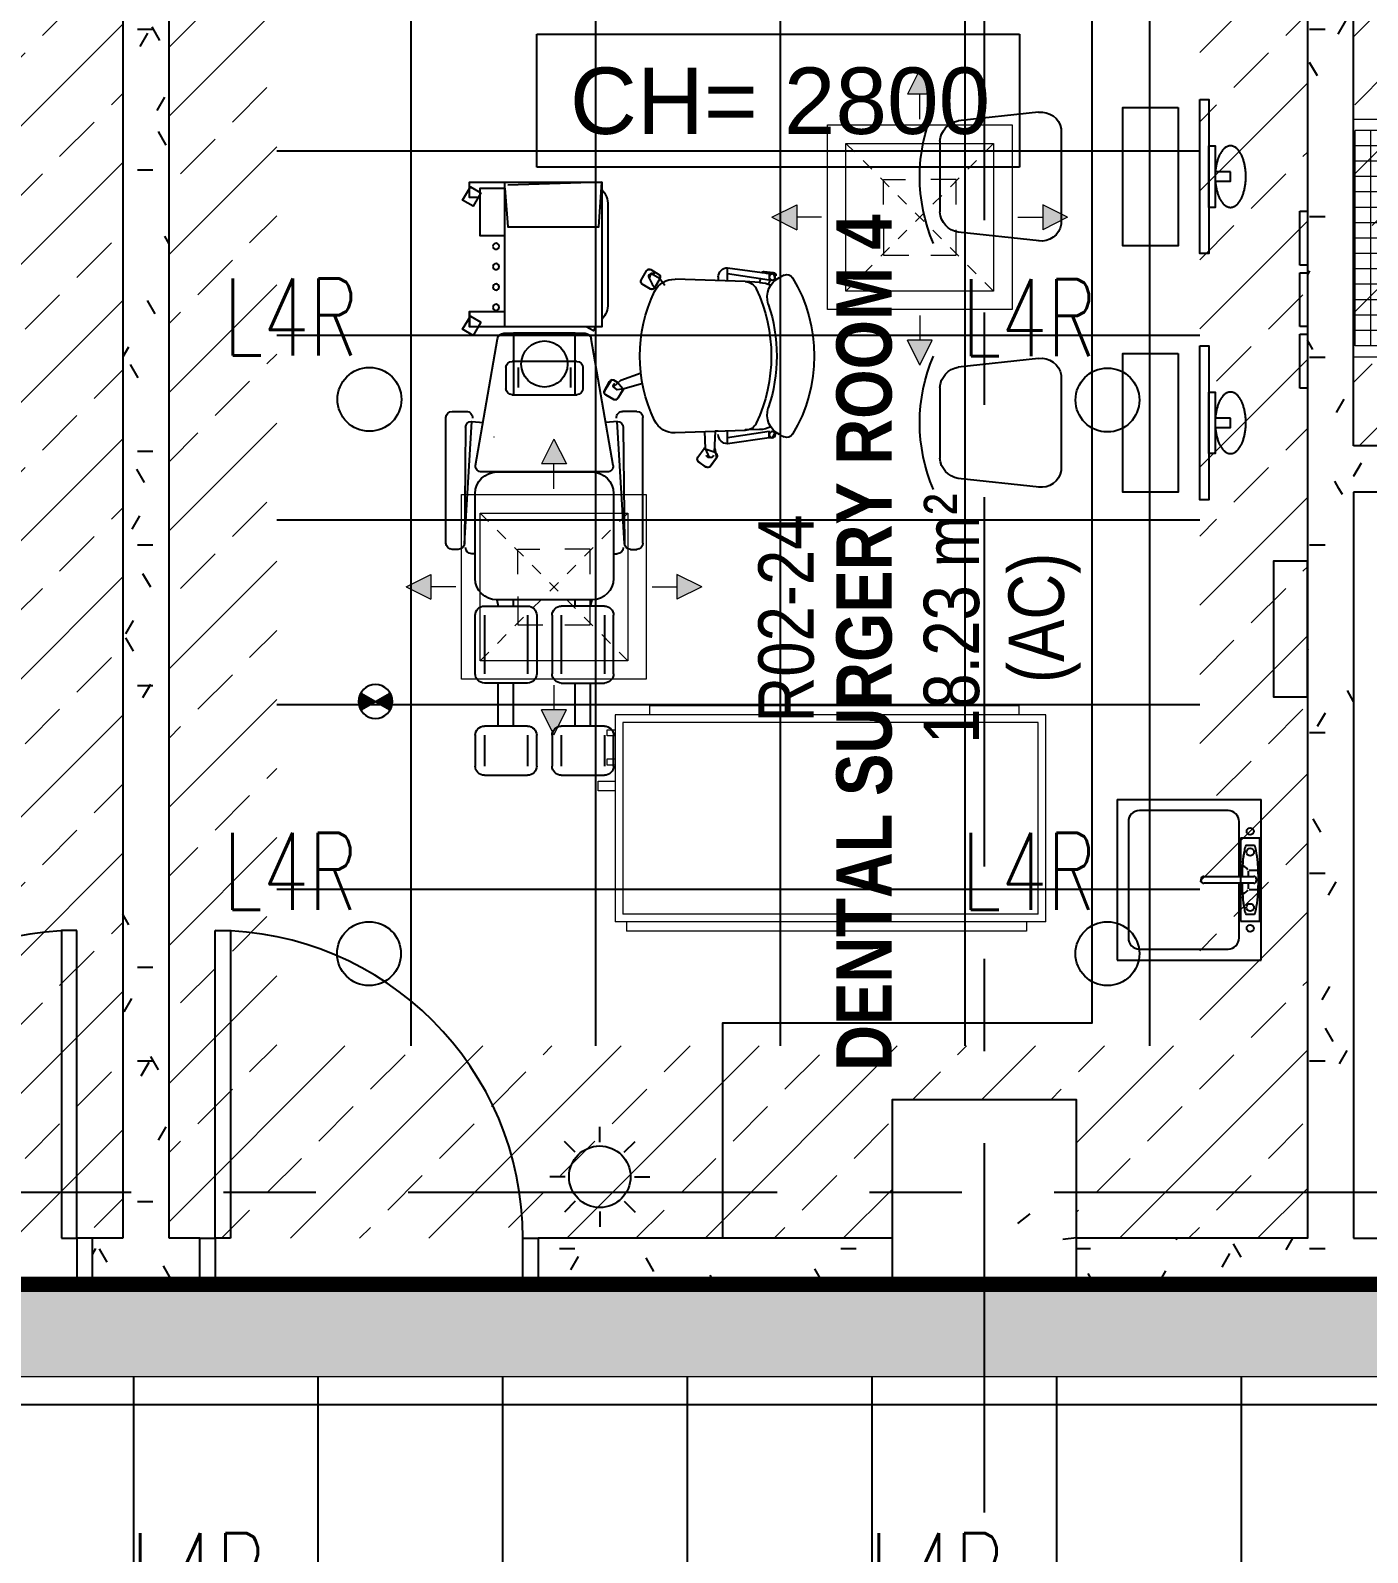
# Model space of a CAD drawing. Header units: millimetres. Extents: x -92759 to 184353, y -15225 to 86714.
# Drawn here: x 62201 to 66547, y 43770 to 48716 of the extents above; entities that cross this region are included whole.
import ezdxf

# ---------------------------------------------------------------- set-up
doc = ezdxf.new("R2010")
doc.units = ezdxf.units.MM
for name, pattern in [('Aligning Line', [3.2004, 1.6002, -1.6002]), ('HIDDEN', [0.375, 0.25, -0.125]), ('IDA - Grid Line', [2100, 1200, -300, 300, -300]), ('IMPORT-ACAD_ISO12W100', [3150, 1800, -450, 0, -450, 0, -450])]:
    doc.linetypes.add(name, pattern=pattern)
for name, color, linetype in [('0-1', 9, 'Continuous'), ('0-Motion Sensor', 1, 'Continuous'), ('A-_DOOR----_E', 8, 'Continuous'), ('A-_ROOMNAME_A', 8, 'Continuous'), ('A-_SANIFIXR_E', 8, 'Continuous'), ('A-_WALL----_E', 8, 'Continuous'), ('A-_WALL----_H-1', 9, 'Continuous'), ('A-_WALLPRTN_E', 8, 'Continuous'), ('A-PATT-CONC', 8, 'Continuous'), ('E-_LIGT----_E-', 3, 'Continuous'), ('E-legend', 1, 'Continuous'), ('HF Text', 7, 'Continuous'), ('M-_SANIFIXR_E', 9, 'Continuous'), ('M-ACMV_FCU', 5, 'Continuous'), ('M-ACMV_FCU_CEILING DUCTED', 6, 'Continuous'), ('S-_COLN----_E', 8, 'Continuous')]:
    doc.layers.add(name, color=color, linetype=linetype)
for name, color, linetype, true_color in [('A-_DETA----_ED-2', 1, 'Continuous', 0xff0000), ('A-_FURN--1', 7, 'Continuous', 0xaaaaaa), ('A-_FURN--2', 7, 'IMPORT-ACAD_ISO12W100', 0xaaaaaa), ('A-_FURN--3', 7, 'Continuous', 0xaaaaaa), ('E-_FIREALAM_E-1', 1, 'Continuous', 0xff0000), ('S-_ANOTGRID_E-1', 9, 'IDA - Grid Line', 0x808080)]:
    doc.layers.add(name, color=color, linetype=linetype, true_color=true_color)
for name, color, linetype, lineweight in [('HFI 9MM FPB', 94, 'Continuous', 5), ('M-ACMV_FCU-1', 86, 'Continuous', 9), ('M-ACMV_SAD', 5, 'Continuous', 18), ('M-ACMV_SAG', 5, 'Continuous', 25)]:
    doc.layers.add(name, color=color, linetype=linetype, lineweight=lineweight)
doc.styles.add('Arial Narrow_2', font='ARIALN.TTF', dxfattribs={"height": 225})
doc.styles.add('Arial Narrow_B_1', font='ARIALNB.TTF', dxfattribs={"height": 300})
doc.styles.add('Arial_4', font='arial.ttf', dxfattribs={"height": 1.8})
doc.styles.add('Simplex', font='simplex_.ttf', dxfattribs={"width": 0.7, "height": 450})
pattern_1 = [(0, (-11670.95, 40338.29), (609.6, 152.4), [50.292, -406.908, 50.292, -406.908, -2438.4]), (0, (-11670.95, 40338.29), (609.6, 152.4), [-914.4, 50.292, -864.108, 50.292, -406.908, -1066.8]), (0, (-11670.95, 40338.29), (609.6, 152.4), [-2286, 50.292, -254.508, 50.292, -711.708]), (120, (-11442.35, 40414.49), (-436.7823, 451.7291), [50.292, -406.908, 50.292, -406.908, -2438.4]), (120, (-11442.35, 40414.49), (-436.7823, 451.7291), [-914.4, 50.292, -864.108, 50.292, -406.908, -1066.8]), (120, (-11442.35, 40414.49), (-436.7823, 451.7291), [-2286, 50.292, -254.508, 50.292, -711.708]), (240, (-11366.15, 40719.29), (-172.8177, -604.1291), [50.292, -406.908, 50.292, -406.908, -2438.4]), (240, (-11366.15, 40719.29), (-172.8177, -604.1291), [-914.4, 50.292, -864.108, 50.292, -406.908, -1066.8]), (240, (-11366.15, 40719.29), (-172.8177, -604.1291), [-2286, 50.292, -254.508, 50.292, -711.708])]
pattern_2 = [(45, (-581589.02, -147239), (-224.5064, 224.5064), []), (45, (-581364.5, -147239), (-224.5064, 224.5064), [158.75, -79.375])]

# ---------------------------------------------------------------- blocks, each defined once
blk = doc.blocks.new('IDA - F - Single - Swing1 - 1100L X 2200H -TD-03-10510367-BLK8_RHH_2ND STOREY PLAN')
at = {"layer": 'A-_DOOR----_E'}
for p, q in [((500, 1075), (450, 1075)), ((450, 1075), (450, 75)), ((500, 75), (500, 1075)), ((-500, 75), (-550, 75)), ((-500, -75), (-500, 75)), ((450, 75), (500, 75)), ((550, 75), (500, 75)), ((500, 75), (500, -75)), ((-550, -75), (-500, -75)), ((500, -75), (550, -75))]:
    blk.add_line(p, q, dxfattribs=at)
blk.add_arc((500, 75), 1000, 90, 180, dxfattribs=at)
blk = doc.blocks.new('IDA - Rectangle Column - 600W X 600D-V6-BLK8_RHH_2ND STOREY PLAN')
at = {"layer": 'S-_COLN----_E'}
h = blk.add_hatch(dxfattribs=at)
h.set_pattern_fill('FP_13', color=256, style=0, pattern_type=2)
h.set_pattern_definition([(50, (5729.05, 28138.3), (1093.104, -95.634), [114.3, -1257.3]), (355, (5729, 28138.3), (-211.457, 1146.34), [91.44, -1005.84]), (100.451, (5820.1, 28130.3), (881.656, 1050.7), [97.14, -1068.54]), (46.184, (5729, 28443.1), (1626.475, -252.257), [171.45, -1885.95]), (96.636, (5864.6, 28422), (1424.42, 1484.565), [145.71, -1602.81]), (351.184, (5729, 28443.1), (1424.43, 1484.55), [137.16, -1508.76]), (21, (5881.45, 28366.9), (909.686, -613.59), [114.3, -1257.3]), (326, (5881.4, 28366.9), (370.812, 1105.13), [91.44, -1005.84]), (71.451, (5957.3, 28315.8), (1280.503, 491.528), [97.14, -1068.54]), (37.5, (5729.05, 28138.3), (18.5313, 507.3303), [50.292, -943.356, 50.292, -970.788, -1009.65]), (37.5, (5729.05, 28138.3), (18.5313, 507.3303), [-2014.728, 50.292, -959.358]), (7.5, (5729.05, 28138.3), (400.918, 601.084), [50.292, -531.876, 50.292, -920.496, -384.81]), (7.5, (5729.05, 28138.3), (400.918, 601.084), [-1552.956, 50.292, -334.518]), (327.5, (5389.2, 28138.3), (813.545, -34.3737), [50.292, -330.708, 50.292, -2715.768]), (327.5, (5389.2, 28138.3), (813.545, -34.3737), [-431.292, -1138.428, 50.292, -1527.048]), (317.5, (5236.8, 28138.3), (888.775, 152.56), [50.292, -445.008, 50.292, -739.14, -1120.14]), (317.5, (5236.8, 28138.3), (888.775, 152.56), [-1284.732, 50.292, -1069.848])])
h.paths.add_polyline_path([(300, -300), (300, 300), (-300, 300), (-300, -300)])
for p, q in [((300, 300), (-300, 300)), ((-300, 300), (-300, -300)), ((300, -300), (300, 300)), ((-300, -300), (300, -300))]:
    blk.add_line(p, q, dxfattribs=at)
blk = doc.blocks.new('IDA - F - Single - Swing1 - 1100L X 2200H -TD-03-10510365-BLK8_RHH_2ND STOREY PLAN')
at = {"layer": 'A-_DOOR----_E'}
for p, q in [((-550, 75), (-500, 75)), ((-500, 75), (-500, -75)), ((500, 75), (550, 75)), ((500, -75), (500, 75)), ((-500, -75), (-550, -75)), ((450, -75), (500, -75)), ((450, -1075), (450, -75)), ((500, -75), (500, -1075)), ((550, -75), (500, -75)), ((500, -1075), (450, -1075))]:
    blk.add_line(p, q, dxfattribs=at)
blk.add_arc((500, -75), 1000, 180, 270, dxfattribs=at)
blk = doc.blocks.new('IDA - Strobe Light - IDA - Strobe Light-8826107-BLK8_RHH_2ND STOREY PLAN')
at = {"layer": 'A-_DETA----_ED-2'}
for p, q in [((0, 312.5), (0, 362.5)), ((-79.5, 279.5), (-114.9, 314.9)), ((79.5, 279.5), (114.9, 314.9)), ((-112.5, 200), (-162.5, 200)), ((112.5, 200), (162.5, 200)), ((-79.5, 120.5), (-114.9, 85.1)), ((79.5, 120.5), (114.9, 85.1)), ((0, 87.5), (0, 37.5))]:
    blk.add_line(p, q, dxfattribs=at)
blk.add_circle((0, 200), 100, dxfattribs=at)
blk = doc.blocks.new('1599_FURN_RHH_BLK8 _NEW__2ND STY_dwg_sillon planta-10345800-BLK8_RHH_2ND STOREY PLAN')
at = {"layer": 'A-_FURN--1'}
for p, q in [((-1.093, 0.7647), (-1.1, 0.7795)), ((-0.5749, 0.7795), (-0.5819, 0.7647)), ((-0.5885, 0.7346), (-0.6036, 0.727)), ((-0.5696, 0.7313), (-0.5705, 0.7325)), ((-0.5805, 0.5652), (-0.5937, 0.5652)), ((-1.1982, 0.5251), (-1.1805, 0.5009)), ((-0.5857, 0.3754), (-0.5869, 0.3748)), ((-0.5568, 0.3459), (-0.572, 0.3718)), ((-1.4658, 0.28), (-1.4658, 0.3)), ((-1.4458, 0.32), (-1.0376, 0.32)), ((-1.0176, 0.3), (-1.0176, 0.254)), ((-0.6194, 0.344), (-0.6043, 0.3181)), ((-0.5906, 0.3145), (-0.5604, 0.3322)), ((-2.17, 0.225), (-2.07, 0.225)), ((-1.87, 0.225), (-1.68, 0.225)), ((-1.2843, 0.225), (-1.56, 0.225)), ((-1.48, 0.225), (-1.48, 0.2364)), ((-1.1932, 0.2238), (-0.7813, 0.152)), ((-0.9783, 0.2257), (-0.964, 0.1993)), ((-0.9505, 0.1953), (-0.9197, 0.212)), ((-0.9157, 0.2255), (-0.9219, 0.237)), ((-0.3474, 0.2066), (-0.6674, 0.2066)), ((-2.2, 0.055), (-2.2, 0.195)), ((-2.07, 0.195), (-2.17, 0.195)), ((-2.04, 0.195), (-2.04, 0.055)), ((-2.04, 0.15), (-1.9, 0.15)), ((-1.9, 0.055), (-1.9, 0.195)), ((-1.68, 0.195), (-1.87, 0.195)), ((-1.65, 0.195), (-1.65, 0.055)), ((-1.2143, -0.155), (-1.2143, 0.155)), ((-2.04, 0.1), (-1.9, 0.1)), ((-1.65, 0.1), (-1.63, 0.1)), ((-0.8748, 0.125), (-0.9432, 0.125)), ((-2.07, 0.055), (-2.17, 0.055)), ((-1.68, 0.055), (-1.87, 0.055)), ((-0.8748, 0.085), (-0.9392, 0.085)), ((-2.07, 0.025), (-2.17, 0.025)), ((-1.68, 0.025), (-1.87, 0.025)), ((-2.17, -0.025), (-2.07, -0.025)), ((-1.68, -0.025), (-1.87, -0.025)), ((-2.2, -0.195), (-2.2, -0.055)), ((-2.07, -0.055), (-2.17, -0.055)), ((-2.04, -0.055), (-2.04, -0.195)), ((-1.9, -0.055), (-1.9, -0.195)), ((-1.68, -0.055), (-1.87, -0.055)), ((-1.65, -0.195), (-1.65, -0.055)), ((-0.8748, -0.085), (-0.9392, -0.085)), ((-2.04, -0.1), (-1.9, -0.1)), ((-1.65, -0.1), (-1.63, -0.1)), ((-0.8748, -0.125), (-0.9432, -0.125)), ((-2.07, -0.195), (-2.17, -0.195)), ((-2.04, -0.15), (-1.9, -0.15)), ((-1.68, -0.195), (-1.87, -0.195)), ((-1.1932, -0.2238), (-0.7813, -0.152)), ((-1.1, -0.1644), (-1.1006, -0.1645)), ((-2.07, -0.225), (-2.17, -0.225)), ((-1.87, -0.225), (-1.68, -0.225)), ((-1.56, -0.225), (-1.2843, -0.225)), ((-1.48, -0.225), (-1.48, -0.2364)), ((-0.6924, -0.2434), (-0.7424, -0.2434)), ((-0.3224, -0.2434), (-0.2724, -0.2434)), ((-1.4658, -0.28), (-1.4658, -0.3)), ((-1.0176, -0.3), (-1.0176, -0.254)), ((-1.4458, -0.32), (-1.0376, -0.32))]:
    blk.add_line(p, q, dxfattribs=at)
at = {"layer": 'A-_FURN--1', "flags": 128}
for points in [[(-1.0828, 0.7506), (-1.1028, 0.7406), (-1.1028, 0.7306), (-1.0828, 0.7306), (-1.1028, 0.5953)], [(-0.5627, 0.7142), (-0.5662, 0.744), (-0.5917, 0.751), (-0.5905, 0.7505)], [(-1.1028, 0.7306), (-1.1228, 0.5953), (-1.0802, 0.5953)], [(-1.0767, 0.6996), (-1.0773, 0.6526), (-1.0793, 0.6527), (-1.087, 0.4245)], [(-0.5861, 0.7013), (-0.586, 0.7027), (-0.5983, 0.6996), (-0.5957, 0.6527), (-0.5879, 0.4245)], [(-0.5947, 0.5952), (-0.5505, 0.5952), (-0.5705, 0.7405), (-0.5705, 0.7305), (-0.5905, 0.7305), (-0.5705, 0.5952)], [(-1.1665, 0.4987), (-1.1383, 0.5194), (-1.149, 0.5515), (-1.1534, 0.5575), (-1.1605, 0.562), (-1.1689, 0.5598), (-1.1972, 0.5385), (-1.2002, 0.5325), (-1.198, 0.5244), (-1.1808, 0.5008), (-1.1734, 0.4965), (-1.1664, 0.499), (-1.1379, 0.5198), (-1.1351, 0.5239), (-1.1348, 0.5241)], [(-1.1375, 0.5535), (-1.1678, 0.5597), (-1.1961, 0.539)], [(-1.0812, 0.5653), (-1.0816, 0.5553), (-1.1494, 0.5516), (-1.1539, 0.5576)], [(-1.1675, 0.5401), (-1.1675, 0.537), (-1.1375, 0.5235), (-1.0827, 0.5218)], [(-0.6081, 0.3912), (-0.586, 0.3743), (-0.5696, 0.3458), (-0.584, 0.3403), (-0.6036, 0.3501), (-0.6153, 0.358), (-0.6159, 0.3577), (-0.6198, 0.3534), (-0.6208, 0.3491), (-0.6201, 0.3452), (-0.6043, 0.3181), (-0.5969, 0.3132), (-0.5906, 0.3145), (-0.5604, 0.3322), (-0.5558, 0.3383), (-0.5568, 0.3459), (-0.572, 0.3718), (-0.5781, 0.3764), (-0.5857, 0.3754), (-0.5869, 0.3748), (-0.6159, 0.3576), (-0.6163, 0.3574)], [(-0.9443, 0.2547), (-0.9219, 0.237), (-0.9157, 0.2255), (-0.9149, 0.2179), (-0.9505, 0.1953), (-0.9581, 0.1945), (-0.964, 0.1993), (-0.9783, 0.2257), (-0.9798, 0.2334), (-0.9735, 0.2394), (-0.9444, 0.2579), (-0.9477, 0.2362), (-0.938, 0.2242), (-0.9159, 0.2486), (-0.8922, 0.3144)], [(-0.9265, 0.3196), (-0.9448, 0.2552), (-0.9743, 0.2392)], [(-1.07, 0.2564), (-1.4471, 0.2601), (-1.05, 0.2364), (-1.054, 0.1995)], [(-1.2143, 0.2039), (-1.2143, 0), (-1.2143, -0.2039)], [(-1.65, 0.15), (-1.63, 0.155), (-1.63, -0.155), (-1.65, -0.15)], [(-0.7424, 0.1671), (-0.756, 0.1593), (-0.7424, 0.1356), (-0.7424, -0.2434), (-0.6924, -0.2434), (-0.6924, -0.1284)], [(-0.4474, -0.1284), (-0.4474, -0.2084), (-0.2924, -0.2084), (-0.2924, -0.1284), (-0.4174, -0.1184), (-0.4174, 0.1766), (-0.2724, 0.1866), (-0.7424, 0.1866), (-0.7424, -0.1284), (-0.2724, -0.1284), (-0.2724, 0.1866), (-0.2824, -0.1184)], [(-0.9632, -0.105), (-0.9632, 0), (-0.9632, 0.105)], [(-0.8548, 0.105), (-0.8548, 0), (-0.8548, -0.105)], [(-0.7635, -0.1321), (-0.7635, 0), (-0.7635, 0.1321)], [(-0.3224, -0.2084), (-0.3224, -0.2434), (-0.2724, -0.2434), (-0.2724, 0.1316)], [(-1.07, -0.2564), (-1.4471, -0.2601), (-1.05, -0.2364), (-1.054, -0.1995)]]:
    blk.add_lwpolyline(points, dxfattribs=at)
for points in [[(-0.7274, -0.2061), (-0.7707, -0.2311), (-0.7507, -0.2657), (-0.7074, -0.2407)], [(-0.3074, -0.2061), (-0.3507, -0.2311), (-0.3307, -0.2657), (-0.2874, -0.2407)]]:
    blk.add_lwpolyline(points, close=True, dxfattribs=at)
at = {"layer": 'A-_FURN--1'}
for centre in [(-1.0928, 0.7406), (-0.5805, 0.7405), (-0.6793, -0.1572), (-0.613, -0.1572), (-0.5468, -0.1572), (-0.4805, -0.1572)]:
    blk.add_circle(centre, 0.01, dxfattribs=at)
for centre, radius, start, end in [((-0.8375, 0.3855), 0.4918, 58.8503, 121.1497), ((-1.081, 0.7884), 0.021, 121.1513, 205.2973), ((-0.5939, 0.7884), 0.021, 334.7033, 58.8493), ((-1.0288, 0.795), 0.071, 205.2956, 288.5958), ((-0.8375, 0.2263), 0.529, 71.404, 108.596), ((-0.6461, 0.795), 0.071, 251.4042, 334.7044), ((-0.5762, 0.7428), 0.01, 6.878, 96.8781), ((-0.9867, 0.6966), 0.09, 153.6163, 178.0581), ((-0.8375, 0.2263), 0.511, 64.7042, 115.2958), ((-0.6882, 0.6966), 0.09, 1.9419, 26.3837), ((-0.5777, 0.7254), 0.01, 330.5766, 36.0007), ((-0.5726, 0.7131), 0.01, 306.1144, 6.874), ((-1.0383, 0.6513), 0.041, 115.2959, 178.0586), ((-0.6366, 0.6513), 0.041, 1.9414, 64.7041), ((-1.0928, 0.5953), 0.03, 180, 270), ((-0.5805, 0.5952), 0.03, 270, 0), ((-1.1619, 0.5517), 0.01, 36.2717, 126.2717), ((-1.1575, 0.5401), 0.01, 99.4626, 180.0002), ((-1.1901, 0.531), 0.01, 126.2677, 216.2677), ((-1.1724, 0.5068), 0.01, 216.2723, 306.2724), ((-1.1575, 0.537), 0.01, 179.9998, 260.5374), ((-1.1442, 0.5275), 0.01, 306.2703, 336.2753), ((-1.016, 0.4221), 0.071, 178.0583, 244.2754), ((-0.6589, 0.4221), 0.071, 295.7246, 1.9417), ((-0.8375, 0.7928), 0.4824, 244.2756, 295.7244), ((-0.6108, 0.349), 0.01, 120.3692, 210.3693), ((-0.5806, 0.3667), 0.01, 30.3692, 120.3693), ((-0.5777, 0.3517), 0.01, 323.999, 44.5366), ((-1.4458, 0.3), 0.02, 90, 180), ((-1.0376, 0.3), 0.02, 0, 90), ((-0.5956, 0.3232), 0.01, 210.3741, 300.3742), ((-0.5795, 0.3492), 0.01, 243.46, 323.9976), ((-0.5654, 0.3409), 0.01, 300.3702, 30.3703), ((-1.46, 0.2364), 0.02, 90, 180), ((-1.4458, 0.28), 0.02, 180, 266.1337), ((-1.07, 0.2364), 0.02, 0, 90), ((-1.0376, 0.254), 0.02, 266.1337, 360), ((-2.17, 0.195), 0.03, 90, 180), ((-2.07, 0.195), 0.03, 0, 90), ((-1.87, 0.195), 0.03, 90, 180), ((-1.68, 0.195), 0.03, 0, 90), ((-1.56, 0.155), 0.07, 90, 180), ((-1.2843, 0.155), 0.07, 0, 90), ((-1.1943, 0.2039), 0.02, 86.8202, 180), ((-0.9695, 0.2304), 0.01, 118.4897, 208.4898), ((-0.9552, 0.2041), 0.01, 208.4897, 298.4898), ((-0.9349, 0.2337), 0.01, 251.9992, 332.5368), ((-0.9245, 0.2208), 0.01, 298.4858, 28.4859), ((-0.6674, 0.1316), 0.075, 90, 132.8334), ((-0.3474, 0.1316), 0.075, 47.1666, 90), ((-0.7835, 0.1321), 0.02, 0, 83.6598), ((-0.9432, 0.105), 0.02, 90, 180), ((-0.8748, 0.105), 0.02, 0, 90), ((-2.17, 0.055), 0.03, 180, 270), ((-2.07, 0.055), 0.03, 270, 0), ((-1.87, 0.055), 0.03, 180, 270), ((-1.68, 0.055), 0.03, 270, 0), ((-2.17, -0.055), 0.03, 90, 180), ((-2.07, -0.055), 0.03, 0, 90), ((-1.87, -0.055), 0.03, 90, 180), ((-1.68, -0.055), 0.03, 0, 90), ((-0.9432, -0.105), 0.02, 180, 270), ((-0.8748, -0.105), 0.02, 270, 360), ((-0.7835, -0.1321), 0.02, 276.3402, 0), ((-2.17, -0.195), 0.03, 180, 270), ((-2.07, -0.195), 0.03, 270, 0), ((-1.87, -0.195), 0.03, 180, 270), ((-1.68, -0.195), 0.03, 270, 0), ((-1.56, -0.155), 0.07, 180, 270), ((-1.2843, -0.155), 0.07, 270, 0), ((-1.46, -0.2364), 0.02, 180, 270), ((-1.1943, -0.2039), 0.02, 180, 273.1798), ((-1.07, -0.2364), 0.02, 270, 0), ((-1.0376, -0.254), 0.02, 0, 93.8663), ((-1.4458, -0.28), 0.02, 93.8663, 180), ((-1.4458, -0.3), 0.02, 180, 270), ((-1.0376, -0.3), 0.02, 270, 360)]:
    blk.add_arc(centre, radius, start, end, dxfattribs=at)
blk = doc.blocks.new('1599_FURN_RHH_BLK8 _NEW__2ND STY_dwg_CHAIR-10345801-BLK8_RHH_2ND STOREY PLAN')
at = {"layer": 'A-_FURN--1'}
for p, q in [((362639.3, -313382.2), (362869.3, -313382.2)), ((362545.4, -313702.3), (362573.4, -313441.1)), ((362963.4, -313704.2), (362935.2, -313441.1)), ((362599.6, -313776.6), (362909, -313776.6))]:
    blk.add_line(p, q, dxfattribs=at)
for centre, radius, start, end in [((362754.4, -313864.3), 547.7, 66.6649, 113.3351), ((362643.9, -313453.7), 71.6, 93.695, 169.8843), ((362864.7, -313453.7), 71.6, 10.1157, 86.305), ((362610.5, -313711.7), 65.8, 171.7351, 260.4846), ((362898.2, -313711.7), 65.8, 279.5154, 8.2649)]:
    blk.add_arc(centre, radius, start, end, dxfattribs=at)
blk = doc.blocks.new('1599_FURN_RHH_BLK8 _NEW__2ND STY_dwg_MONITOR-10345802-BLK8_RHH_2ND STOREY PLAN')
at = {"layer": 'A-_FURN--1', "flags": 128}
for points in [[(-100, 250), (-70, 250), (-70, -250), (-100, -250)], [(-70, 100), (-50, 100), (-50, -100), (-70, -100)], [(0, 15), (-50, 15), (-50, -15), (0, -15)]]:
    blk.add_lwpolyline(points, close=True, dxfattribs=at)
at = {"layer": 'A-_FURN--1'}
for points in [[(0, 100), (-50, 100), (-50, 0)], [(50, 0), (50, 100), (0, 100)], [(-50, 0), (-50, -100), (0, -100)], [(0, -100), (50, -100), (50, 0)]]:
    blk.add_rational_spline(points, [1, 0.707106781187, 1], degree=2, dxfattribs=at)
blk = doc.blocks.new('1599_FURN_RHH_BLK8 _NEW__2ND STY_dwg-10261561-BLK8_RHH_2ND STOREY PLAN')
at = {"layer": 'A-_FURN--1', "flags": 128}
for points in [[(-25849.8, -29550.1), (-23949.8, -29550.1), (-23949.8, -34550.1), (-24699.8, -34550.1), (-24699.8, -34100.1), (-25299.8, -34100.1), (-25299.8, -34550.1), (-25849.8, -34550.1), (-25849.8, -33850.1), (-24649.8, -33850.1), (-24649.8, -30250.1), (-25849.8, -30250.1)], [(-26529.8, -31809.2), (-26329.8, -31809.2), (-26329.8, -31609.2), (-26529.8, -31609.2)]]:
    blk.add_lwpolyline(points, close=True, dxfattribs=at)
at = {"layer": 'A-_FURN--1'}
blk.add_circle((-26429.8, -31709.2), 75, dxfattribs=at)
at = {"layer": 'A-_FURN--2', "flags": 128}
for points in [[(-23949.8, -31212.6), (-23949.8, -31387.6), (-23974.8, -31387.6), (-23974.8, -31212.6)], [(-23949.8, -31412.6), (-23949.8, -31587.6), (-23974.8, -31587.6), (-23974.8, -31412.6)], [(-23949.8, -31612.6), (-23949.8, -31787.6), (-23974.8, -31787.6), (-23974.8, -31612.6)]]:
    blk.add_lwpolyline(points, close=True, dxfattribs=at)
at = {"layer": 'A-_FURN--3', "flags": 128}
for points in [[(-24369.8, -30875.1), (-24369.8, -31325.1), (-24549.8, -31325.1), (-24549.8, -30875.1)], [(-24369.8, -31675.1), (-24369.8, -32125.1), (-24549.8, -32125.1), (-24549.8, -31675.1)], [(-23949.8, -32790.1), (-23949.8, -32350.1), (-24059.8, -32350.1), (-24059.8, -32790.1)]]:
    blk.add_lwpolyline(points, close=True, dxfattribs=at)
at = {"layer": 'A-_SANIFIXR_E'}
for p, q in [((-24567.8, -33124.1), (-24567.8, -33646.1)), ((-24567.8, -33124.1), (-24099.8, -33124.1)), ((-24099.8, -33646.1), (-24099.8, -33124.1)), ((-24207.8, -33160.1), (-24495.8, -33160.1)), ((-24531.8, -33196.1), (-24531.8, -33574.1)), ((-24171.8, -33374.1), (-24171.8, -33196.1)), ((-24104.3, -33250.1), (-24167.3, -33250.1)), ((-24167.3, -33250.1), (-24167.3, -33520.1)), ((-24150.2, -33272.6), (-24121.3, -33272.6)), ((-24104.3, -33520.1), (-24104.3, -33250.1)), ((-24295.4, -33387.6), (-24295.4, -33383.1)), ((-24286.4, -33374.1), (-24124.4, -33374.1)), ((-24141.9, -33355.8), (-24141.9, -33374.1)), ((-24139.5, -33353.9), (-24113.6, -33353.9)), ((-24115.4, -33383.1), (-24115.4, -33387.6)), ((-24124.4, -33396.6), (-24286.4, -33396.6)), ((-24171.8, -33574.1), (-24171.8, -33396.6)), ((-24141.9, -33396.9), (-24141.9, -33414.3)), ((-24139.5, -33416.3), (-24113.6, -33416.3)), ((-24167.3, -33520.1), (-24104.3, -33520.1)), ((-24121.3, -33497.6), (-24150.2, -33497.6)), ((-24495.8, -33610.1), (-24207.8, -33610.1)), ((-24567.8, -33646.1), (-24099.8, -33646.1))]:
    blk.add_line(p, q, dxfattribs=at)
for centre, radius in [((-24135.8, -33227.6), 11.4), ((-24135.8, -33295.1), 12.3), ((-24135.8, -33475.1), 12.3), ((-24135.8, -33542.6), 11.4)]:
    blk.add_circle(centre, radius, dxfattribs=at)
for centre, radius, start, end in [((-24495.8, -33196.1), 36, 90, 180), ((-24207.8, -33196.1), 36, 0, 90), ((-24010.1, -33318.3), 147.4, 161.9543, 168.8025), ((-24261.5, -33318.3), 147.4, 11.1975, 18.0457), ((-23481, -33385.1), 681.5, 175.3124, 179.0787), ((-23807.8, -33358.3), 353.6, 168.8025, 175.3124), ((-24463.7, -33358.3), 353.6, 4.6876, 11.1975), ((-24790.6, -33385.1), 681.5, 0, 4.6876), ((-24286.4, -33383.1), 9, 90, 180), ((-24166, -33365.1), 25.7, 28.4413, 71.9853), ((-24124.4, -33383.1), 9, 0, 90), ((-24790.6, -33385.1), 681.5, 355.3124, 0), ((-24286.4, -33387.6), 9, 180, 270), ((-23481, -33385.1), 681.5, 180.9704, 184.6876), ((-24166, -33405.1), 25.7, 288.0147, 331.5587), ((-24124.4, -33387.6), 9, 270, 0), ((-23807.8, -33411.9), 353.6, 184.6876, 191.1975), ((-24010.1, -33451.9), 147.4, 191.1975, 198.0457), ((-24261.5, -33451.9), 147.4, 341.9543, 348.8025), ((-24463.7, -33411.9), 353.6, 348.8025, 355.3124), ((-24495.8, -33574.1), 36, 180, 270), ((-24207.8, -33574.1), 36, 270, 0)]:
    blk.add_arc(centre, radius, start, end, dxfattribs=at)
for p in [(-24199.8, -31100.1), (-24199.8, -31900.1)]:
    blk.add_blockref('1599_FURN_RHH_BLK8 _NEW__2ND STY_dwg_MONITOR-10345802-BLK8_RHH_2ND STOREY PLAN', p)
at = {"extrusion": (0, 0, -1), "zscale": -1.000000000000005, "rotation": 270}
for p in [(338526.4, 331654.2), (338526.4, 330854.2)]:
    blk.add_blockref('1599_FURN_RHH_BLK8 _NEW__2ND STY_dwg_CHAIR-10345801-BLK8_RHH_2ND STOREY PLAN', p, dxfattribs=at)
at = {"extrusion": (0, 0, -1), "xscale": 1000.000000000002, "yscale": 1000.000000000002, "zscale": -1000, "rotation": 90}
blk.add_blockref('1599_FURN_RHH_BLK8 _NEW__2ND STY_dwg_sillon planta-10345800-BLK8_RHH_2ND STOREY PLAN', (26429.8, -30845.7), dxfattribs=at)
blk = doc.blocks.new('A$C3019c3af')
at = {"layer": 'A-_WALL----_H-1'}
h = blk.add_hatch(dxfattribs=at)
h.set_pattern_fill('FP_8', color=256, style=0, pattern_type=2)
h.set_pattern_definition(pattern_1)
h.paths.add_polyline_path([(-20200, 12050), (-20050, 12050), (-20050, 17050), (-20200, 17050), (-20200, 13404.3)])
h = blk.add_hatch(dxfattribs=at)
h.set_pattern_fill('FP_8', color=256, style=0, pattern_type=2)
h.set_pattern_definition(pattern_1)
h.paths.add_polyline_path([(-16200, 14486.5), (-16200, 17050), (-16350, 17050), (-16350, 14486.5)])
h = blk.add_hatch(dxfattribs=at)
h.set_pattern_fill('FP_8', color=256, style=0, pattern_type=2)
h.set_pattern_definition(pattern_1)
h.paths.add_polyline_path([(-13598, 14475), (-13598, 14625), (-14202, 14625), (-14202, 14475), (-13677.9, 14475)])
h.paths.add_polyline_path([(-16073, 14475), (-15302, 14475), (-15302, 14625), (-16200, 14625), (-16200, 14475)])
h.paths.add_polyline_path([(-12498, 14475), (-11600, 14475), (-11600, 14625), (-12498, 14625), (-12498, 14486.5)])
h = blk.add_hatch(dxfattribs=at)
h.set_pattern_fill('FP_8', color=256, style=0, pattern_type=2)
h.set_pattern_definition(pattern_1)
h.paths.add_polyline_path([(-16200, 12050), (-16200, 14486.5), (-16350, 14486.5), (-16350, 12050), (-16211.5, 12050)])
h = blk.add_hatch(dxfattribs=at)
h.set_pattern_fill('FP_8', color=256, style=0, pattern_type=2)
h.set_pattern_definition(pattern_1)
h.paths.add_polyline_path([(-18850, 11900), (-17700, 11900), (-17700, 12050), (-18850, 12050), (-18850, 11975)])
h.paths.add_polyline_path([(-19950, 11900), (-19950, 12050), (-20300, 12050), (-20300, 11900)])
h.paths.add_polyline_path([(-16211.5, 11900), (-16211.5, 12050), (-17100, 12050), (-17100, 11900), (-16848.1, 11900)])
h.paths.add_polyline_path([(-23188.5, 11900), (-21400, 11900), (-21400, 12050), (-24150, 12050), (-24150, 11900)])
h.paths.add_polyline_path([(-30000, 11900), (-30000, 12050), (-30200, 12050), (-30200, 11900)])
h.paths.add_polyline_path([(-27300, 11900), (-25250, 11900), (-25250, 12050), (-27300, 12050), (-27300, 11975)])
h.paths.add_polyline_path([(-28000, 11900), (-27900, 11900), (-27900, 12050), (-28000, 12050), (-28000, 11975)])
h = blk.add_hatch(dxfattribs=at)
h.set_pattern_fill('FP_8', color=256, style=0, pattern_type=2)
h.set_pattern_definition(pattern_1)
h.paths.add_polyline_path([(-16211.5, 11900), (-12927, 11900), (-12927, 12050), (-16211.5, 12050), (-16211.5, 12038.5)])
h.paths.add_polyline_path([(-11600, 11900), (-11600, 12050), (-11827, 12050), (-11827, 11900), (-11727, 11900)])
at = {"layer": 'A-_WALL----_E'}
for p, q in [((-16200, 14475), (-16200, 12050)), ((-15302, 14475), (-16200, 14475)), ((-16200, 12050), (-12927, 12050))]:
    blk.add_line(p, q, dxfattribs=at)
at = {"layer": 'A-_WALLPRTN_E'}
for p, q in [((-20200, 17050), (-20200, 12050)), ((-20050, 12050), (-20050, 17050)), ((-16350, 17050), (-16350, 12050)), ((-16200, 14625), (-16200, 17050)), ((-15302, 14625), (-16200, 14625)), ((-20200, 12050), (-20300, 12050)), ((-20300, 12050), (-20300, 11900)), ((-19950, 12050), (-20050, 12050)), ((-19950, 11900), (-19950, 12050)), ((-17700, 12050), (-18850, 12050)), ((-18850, 12050), (-18850, 11900)), ((-16350, 12050), (-17100, 12050)), ((-20300, 11900), (-19950, 11900)), ((-18850, 11900), (-17700, 11900)), ((-17100, 11900), (-12927, 11900))]:
    blk.add_line(p, q, dxfattribs=at)
at = {"layer": 'M-_SANIFIXR_E'}
for p, q in [((-16968, 13476), (-16968, 12954)), ((-16968, 13476), (-16500, 13476)), ((-16500, 12954), (-16500, 13476)), ((-16608, 13440), (-16896, 13440)), ((-16932, 13404), (-16932, 13026)), ((-16572, 13226), (-16572, 13404)), ((-16504.5, 13350), (-16567.5, 13350)), ((-16567.5, 13350), (-16567.5, 13080)), ((-16550.5, 13327.5), (-16521.5, 13327.5)), ((-16504.5, 13080), (-16504.5, 13350)), ((-16695.6, 13212.5), (-16695.6, 13217)), ((-16686.6, 13226), (-16524.6, 13226)), ((-16542.1, 13244.2), (-16542.1, 13226)), ((-16539.7, 13246.2), (-16513.8, 13246.2)), ((-16515.6, 13217), (-16515.6, 13212.5)), ((-16524.6, 13203.5), (-16686.6, 13203.5)), ((-16572, 13026), (-16572, 13203.5)), ((-16542.1, 13203.2), (-16542.1, 13185.7)), ((-16539.7, 13183.8), (-16513.8, 13183.8)), ((-16567.5, 13080), (-16504.5, 13080)), ((-16521.5, 13102.5), (-16550.5, 13102.5)), ((-16896, 12990), (-16608, 12990)), ((-16968, 12954), (-16500, 12954))]:
    blk.add_line(p, q, dxfattribs=at)
for centre, radius in [((-16536, 13372.5), 11.4), ((-16536, 13305), 12.3), ((-16536, 13125), 12.3), ((-16536, 13057.5), 11.4)]:
    blk.add_circle(centre, radius, dxfattribs=at)
for centre, radius, start, end in [((-16896, 13404), 36, 90, 180), ((-16608, 13404), 36, 0, 90), ((-16208.1, 13241.8), 353.6, 168.8025, 175.3124), ((-16410.3, 13281.8), 147.4, 161.9543, 168.8025), ((-16661.7, 13281.8), 147.4, 11.1975, 18.0457), ((-16863.9, 13241.8), 353.6, 4.6876, 11.1975), ((-15881.2, 13215), 681.5, 175.3124, 179.0787), ((-16566.2, 13235), 25.7, 28.4413, 71.9853), ((-17190.8, 13215), 681.5, 0, 4.6876), ((-16686.6, 13217), 9, 90, 180), ((-16686.6, 13212.5), 9, 180, 270), ((-16524.6, 13217), 9, 0, 90), ((-16524.6, 13212.5), 9, 270, 0), ((-17190.8, 13215), 681.5, 355.3124, 0), ((-15881.2, 13215), 681.5, 180.9704, 184.6876), ((-16208.1, 13188.2), 353.6, 184.6876, 191.1975), ((-16566.2, 13195), 25.7, 288.0147, 331.5587), ((-16863.9, 13188.2), 353.6, 348.8025, 355.3124), ((-16410.3, 13148.2), 147.4, 191.1975, 198.0457), ((-16661.7, 13148.2), 147.4, 341.9543, 348.8025), ((-16896, 13026), 36, 180, 270), ((-16608, 13026), 36, 270, 0)]:
    blk.add_arc(centre, radius, start, end, dxfattribs=at)
at = {"layer": 'S-_ANOTGRID_E-1'}
for p, q in [((-17400, -20341.4), (-17400, 52351.8)), ((-38173.1, 12200), (13784.7, 12200))]:
    blk.add_line(p, q, dxfattribs=at)
at = {"layer": 'A-_DOOR----_E'}
blk.add_blockref('IDA - F - Single - Swing1 - 1100L X 2200H -TD-03-10510367-BLK8_RHH_2ND STOREY PLAN', (-20850, 11975), dxfattribs=at)
at = {"layer": 'A-_DOOR----_E', "rotation": 180}
blk.add_blockref('IDA - F - Single - Swing1 - 1100L X 2200H -TD-03-10510365-BLK8_RHH_2ND STOREY PLAN', (-19400, 11975), dxfattribs=at)
at = {"layer": 'E-_FIREALAM_E-1'}
blk.add_blockref('IDA - Strobe Light - IDA - Strobe Light-8826107-BLK8_RHH_2ND STOREY PLAN', (-18650, 12050), dxfattribs=at)
at = {"layer": 'M-_SANIFIXR_E'}
blk.add_blockref('1599_FURN_RHH_BLK8 _NEW__2ND STY_dwg-10261561-BLK8_RHH_2ND STOREY PLAN', (7599.8, 46600.1), dxfattribs=at)
at = {"layer": 'S-_COLN----_E'}
blk.add_blockref('IDA - Rectangle Column - 600W X 600D-V6-BLK8_RHH_2ND STOREY PLAN', (-17400, 12200), dxfattribs=at)
at = {"layer": 'A-_ROOMNAME_A', "char_height": 180, "attachment_point": 1, "rotation": 90}
for s, insert, width, style in [('DENTAL SURGERY ROOM 4', (-17881.2, 12594.3), 3595.568, 'Arial Narrow_B_1'), ('18.23 m²', (-17597.1, 13656.3), 1022.152, 'Arial Narrow_2'), ('R02-24', (-18134.6, 13726), 853.797, 'Arial Narrow_2'), ('(AC)', (-17321.5, 13854.3), 541.139, 'Arial Narrow_2')]:
    blk.add_mtext(s, dxfattribs=dict(at, insert=insert, width=width, style=style))
blk = doc.blocks.new('RCP_B8L2')
at = {"layer": 'A-PATT-CONC'}
h = blk.add_hatch(dxfattribs=at)
h.set_pattern_fill('ANSI37', color=256, scale=189, angle=45)
h.set_pattern_definition([(90, (-386618.07, -170702.3), (-600.075, 0), []), (180, (-386618.07, -170702.3), (-6e-14, -600.075), [])])
h.paths.add_polyline_path([(-389618.1, -170702.3), (-386618.1, -170702.3), (-386618.1, -174902.3), (-389618.1, -174902.3)])
h = blk.add_hatch(dxfattribs=at)
h.set_pattern_fill('ANSI37', color=256, scale=189, angle=45)
h.set_pattern_definition([(90, (-367718.07, -175977.3), (-600.075, 0), []), (180, (-367718.07, -175977.3), (-6e-14, -600.075), [])])
h.paths.add_polyline_path([(-376718.1, -196977.3), (-373718.1, -196977.3), (-373718.1, -187977.3), (-373718.1, -187977.3), (-373718.1, -183777.3), (-367718.1, -183777.3), (-367718.1, -175977.3), (-399518.1, -175977.3), (-399518.1, -180177.3), (-376718.1, -180177.3)])
at = {"layer": 'HFI 9MM FPB'}
h = blk.add_hatch(dxfattribs=at)
h.set_pattern_fill('ANSI33', color=256, scale=50)
h.set_pattern_definition([(45, (-381589.02, -647239), (-224.5064, 224.5064), []), (45, (-381364.5, -647239), (-224.5064, 224.5064), [158.75, -79.375])])
h.paths.add_polyline_path([(-397818.1, -145727.3), (-400118.1, -145727.3), (-400118.1, -175677.3), (-397818.1, -175677.3), (-397818.1, -149677.3), (-369818.1, -149677.3), (-369818.1, -175677.3), (-400118.1, -175677.3), (-400118.1, -180477.3), (-377418.1, -180477.3), (-377418.1, -194177.3), (-377868.1, -194177.3), (-377868.1, -197377.3), (-373818.1, -197377.3), (-373818.1, -196977.3), (-373218.1, -196977.3), (-373218.1, -197377.3), (-372328.1, -197377.3), (-372328.1, -187777.3), (-373518.1, -187777.3), (-373518.1, -183977.3), (-369718.1, -183977.3), (-369718.1, -184377.3), (-367302.1, -184377.3), (-367302.1, -183227.3), (-367418.1, -183227.3), (-367418.1, -174577.3), (-365018.1, -174577.3), (-365018.1, -174045.3), (-364918.1, -174045.3), (-364918.1, -173009.3), (-365018.1, -173009.3), (-365018.1, -172877.3), (-367418.1, -172877.3), (-367418.1, -161227.3), (-365818.1, -161227.3), (-365818.1, -161927.3), (-362518.1, -161927.3), (-362518.1, -160193), (-362518.1, -159277.3), (-362718.1, -159277.3), (-362718.1, -157677.3), (-364168.1, -157677.3), (-364168.1, -158127.3), (-364455.6, -158127.3), (-365318.1, -158127.3), (-365318.1, -158827.3), (-366818.1, -158827.3), (-366818.1, -159277.3), (-367418.1, -159277.3), (-367418.1, -145307.3), (-369018.1, -145307.3), (-369018.1, -145557.3), (-369818.1, -145557.3), (-369818.1, -147877.3), (-377418.1, -147877.3), (-377418.1, -145557.7), (-379668.1, -145557.7), (-379668.1, -147877.3), (-394868.1, -147877.3), (-394868.1, -146527.3), (-397818.1, -146527.3)])
h.paths.add_polyline_path([(-399868.1, -146002.3), (-398068.1, -146002.3), (-398068.1, -175402.3), (-399868.1, -175402.3)], flags=16)
h.paths.add_polyline_path([(-379218.1, -147877.3), (-379218.1, -146077.3), (-378018.1, -146077.3), (-378018.1, -147877.3), (-369818.1, -147877.3), (-369818.1, -149677.3), (-397818.1, -149677.3), (-397818.1, -147877.3), (-397818.1, -146677.3), (-396618.1, -146677.3), (-395418.1, -146677.3), (-395418.1, -147877.3)], flags=16)
h.paths.add_polyline_path([(-369518.1, -175677.3), (-367718.1, -175677.3), (-367718.1, -145677.3), (-369518.1, -145677.3)], flags=16)
h.paths.add_polyline_path([(-366468.1, -159177.3), (-366468.1, -160977.3), (-365268.1, -160977.3), (-365268.1, -161577.3), (-362868.1, -161577.3), (-362868.1, -159177.3)], flags=16)
h.paths.add_polyline_path([(-376718.1, -196977.3), (-373718.1, -196977.3), (-373718.1, -187977.3), (-373718.1, -187977.3), (-373718.1, -183777.3), (-367718.1, -183777.3), (-367718.1, -175977.3), (-399518.1, -175977.3), (-399518.1, -180177.3), (-376718.1, -180177.3)], flags=16)
h = blk.add_hatch(dxfattribs=at)
h.set_pattern_fill('ANSI33', color=256, scale=50)
h.set_pattern_definition(pattern_2)
h.paths.add_polyline_path([(-393468.1, -170927.3), (-390468.1, -170927.3), (-390468.1, -175127.3), (-393468.1, -175127.3)], flags=16)
h.paths.add_polyline_path([(-393818.1, -170530.4), (-390118.1, -170524.2), (-390118.1, -175524.2), (-393818.1, -175530.4)])
h = blk.add_hatch(dxfattribs=at)
h.set_pattern_fill('ANSI33', color=256, scale=50)
h.set_pattern_definition(pattern_2)
h.paths.add_polyline_path([(-389618.1, -170702.3), (-386618.1, -170702.3), (-386618.1, -174902.3), (-389618.1, -174902.3)], flags=16)
h.paths.add_polyline_path([(-389968.1, -175527.3), (-389968.1, -170527.3), (-386268.1, -170527.3), (-386268.1, -175527.3), (-387018.1, -175527.3), (-387018.1, -175077.3), (-387618.1, -175077.3), (-387618.1, -175527.3)])
h = blk.add_hatch(dxfattribs=at)
h.set_pattern_fill('ANSI33', color=256, scale=50)
h.set_pattern_definition(pattern_2)
h.paths.add_polyline_path([(-386118.1, -170527.3), (-383893.1, -170528.3), (-383893.1, -172951.3), (-386118.1, -172950.3)])
for points in [[(-397818.1, -149677.3), (-369818.1, -149677.3), (-369818.1, -175677.3), (-400118.1, -175677.3)], [(-376718.1, -196977.3), (-373718.1, -196977.3), (-373718.1, -187977.3), (-373718.1, -187977.3), (-373718.1, -183777.3), (-367718.1, -183777.3), (-367718.1, -175977.3), (-399518.1, -175977.3), (-399518.1, -180177.3), (-376718.1, -180177.3), (-376718.1, -196977.3)]]:
    blk.add_lwpolyline(points, dxfattribs=at)
at = {"layer": 'HF Text', "insert": (-388665.1, -171722.9), "char_height": 215.85, "width": 1353.585, "attachment_point": 1, "style": 'Arial_4', "bg_fill": 16, "box_fill_scale": 1.5, "bg_fill_color": 256, "bg_fill_transparency": 0}
blk.add_mtext('CH= 2800', dxfattribs=at)
blk = doc.blocks.new('A$C020d881d')
at = {"layer": 'E-legend', "lineweight": 25}
blk.add_circle((818.7, 172), 103.8, dxfattribs=at)
at = {"layer": 'E-legend', "lineweight": 25, "style": 'Simplex', "width": 0.7}
blk.add_text('L4R', height=250, dxfattribs=at).set_placement((345.2, 314.3))
blk = doc.blocks.new('Motion Sensor')
at = {"layer": 'E-legend', "lineweight": 25}
h = blk.add_hatch(color=256, dxfattribs=at)
h.dxf.hatch_style = 1
h.paths.add_polyline_path([(10021, -17121.6), (9973.3, -17094.1, 0.131652), (9965.9, -17121.6, 0.131652), (9973.3, -17149.1)])
h = blk.add_hatch(color=256, dxfattribs=at)
h.dxf.hatch_style = 1
h.paths.add_polyline_path([(10068.6, -17094.1), (10021, -17121.6), (10068.6, -17149.1, 0.131652), (10076, -17121.6, 0.131652)])
for p, q in [((9973.3, -17094.1), (10068.6, -17149.1)), ((9973.3, -17149.1), (10068.6, -17094.1))]:
    blk.add_line(p, q, dxfattribs=at)
blk.add_circle((10021, -17121.6), 55, dxfattribs=at)
blk = doc.blocks.new('EL_B8_L2_R4')
at = {"color": 6, "linetype": 'HIDDEN', "ltscale": 20, "const_width": 50}
blk.add_lwpolyline([(-7500, -27300), (-7500, -34700), (-37800, -34700), (-37800, -39445), (-37800, -39500), (-15100, -39500), (-15100, -56400), (-11500, -56400), (-11500, -56000), (-10900, -56000), (-10900, -56400), (-10010, -56400), (-10010, -46800), (-11200, -46800), (-11200, -43000), (-7400, -43000), (-7400, -43400), (-5100, -43400), (-5100, -33600), (-2700, -33600), (-2712.5, -31900), (-5100, -31900), (-5100, -27300), (-7500, -27300)], dxfattribs=at)
at = {"layer": '0-Motion Sensor', "xscale": -1, "rotation": 180}
blk.add_blockref('Motion Sensor', (-37000.2, -49927.4), dxfattribs=at)
at = {"layer": 'E-_LIGT----_E-', "ltscale": 0.5}
for p in [(-27817.4, -31995.9), (-25418.5, -31998.1), (-27818.7, -33797), (-25418.7, -33797), (-28118.7, -36072), (-25718.7, -36072)]:
    blk.add_blockref('A$C020d881d', p, dxfattribs=at)
blk = doc.blocks.new('A$C18b254fe')
at = {"layer": 'M-ACMV_FCU', "lineweight": 5}
h = blk.add_hatch(color=256, dxfattribs=at)
h.dxf.hatch_style = 1
h.paths.add_polyline_path([(-405, 0), (-355, -25), (-355, 25)])
for p, q in [((-237, 368.5), (-237, -368.5)), ((-155, 350), (-5, 350)), ((-105, -350), (-105, 350)), ((-55, -350), (-55, 350)), ((0, 386.5), (0, -386.5)), ((-155, 300), (-5, 300)), ((-155, 250), (-5, 250)), ((-155, 200), (-5, 200)), ((-155, 150), (-5, 150)), ((-155, 100), (-5, 100)), ((-155, 50), (-5, 50)), ((-405, 0), (-355, 25)), ((-405, 0), (-355, -25)), ((-355, -25), (-355, 25)), ((-305, 0), (-355, 0)), ((-155, 0), (-5, 0)), ((-155, -50), (-5, -50)), ((-155, -100), (-5, -100)), ((-155, -150), (-5, -150)), ((-155, -200), (-5, -200)), ((-155, -250), (-5, -250)), ((-155, -300), (-5, -300)), ((-155, -350), (-5, -350))]:
    blk.add_line(p, q, dxfattribs=at)
for points in [[(-219, 386.5), (0, 386.5), (0, -386.5), (-219, -386.5)], [(-155, -350), (-155, 350)], [(-5, 350), (-5, -350)]]:
    blk.add_lwpolyline(points, dxfattribs=at)
for centre, start, end in [((-219, 368.5), 90, 180), ((-219, -368.5), 180, 270)]:
    blk.add_arc(centre, 18, start, end, dxfattribs=at)
blk = doc.blocks.new('A$C7a86ca6c')
at = {"layer": 'M-ACMV_FCU', "lineweight": 5}
for p, q in [((-276.9, 712.2), (-276.9, 767)), ((-276.9, 767), (-244.7, 767)), ((-244.7, 767), (-244.7, 712.2)), ((-702, -687.7), (-702, 712.3)), ((-29, 712.3), (-702, 712.3)), ((-244.7, 712.2), (-276.9, 712.2)), ((-244.7, 712.2), (-276.9, 712.2)), ((-192.9, 712.2), (-192.9, 738.2)), ((-192.9, 738.2), (-172.8, 738.2)), ((-172.8, 712.2), (-192.9, 712.2)), ((-172.8, 738.2), (-172.8, 712.2)), ((-97.9, 712.2), (-97.9, 738)), ((-97.9, 738), (-77.8, 738)), ((-77.8, 712.2), (-97.9, 712.2)), ((-77.8, 738), (-77.8, 712.2)), ((-29, -687.7), (-29, 712.3)), ((-702, 675.1), (-732, 675.1)), ((-732, -624.9), (-732, 675.1)), ((-677, -662.7), (-677, 687.3)), ((-54, 687.3), (-677, 687.3)), ((-54, -662.7), (-54, 687.3)), ((-28.9, 600), (0, 600)), ((0, -600), (0, 600)), ((0, -600), (0, 600)), ((-702, -624.9), (-732, -624.9)), ((0, -600), (-29, -600)), ((-702, -687.7), (-29, -687.7)), ((-677, -662.7), (-54, -662.7))]:
    blk.add_line(p, q, dxfattribs=at)
blk = doc.blocks.new('A$Ccf37d9f4')
at = {"layer": 'A-PATT-CONC', "ltscale": 100}
h = blk.add_hatch(color=5, dxfattribs=at)
h.dxf.hatch_style = 1
h.paths.add_polyline_path([(0, 480.4), (-40.3, 399.8), (40.3, 399.8)])
h = blk.add_hatch(color=5, dxfattribs=at)
h.dxf.hatch_style = 1
h.paths.add_polyline_path([(-399.8, 40.3), (-480.4, 0), (-399.8, -40.3)])
h = blk.add_hatch(color=5, dxfattribs=at)
h.dxf.hatch_style = 1
h.paths.add_polyline_path([(399.8, -40.3), (480.4, 0), (399.8, 40.3)])
h = blk.add_hatch(color=5, dxfattribs=at)
h.dxf.hatch_style = 1
h.paths.add_polyline_path([(40.3, -399.8), (-40.3, -399.8), (0, -480.4)])
at = {"layer": 'M-ACMV_SAD', "color": 5, "lineweight": 0}
for p, q in [((0, 480.4), (-40.3, 399.8)), ((0, 480.4), (40.3, 399.8)), ((-40.3, 399.8), (40.3, 399.8)), ((-480.4, 0), (-399.8, 40.3)), ((-480.4, 0), (-399.8, -40.3)), ((-399.8, -40.3), (-399.8, 40.3)), ((399.8, -40.3), (399.8, 40.3)), ((480.4, 0), (399.8, 40.3)), ((480.4, 0), (399.8, -40.3))]:
    blk.add_line(p, q, dxfattribs=at)
at = {"layer": 'M-ACMV_SAD', "lineweight": 0}
for p, q in [((0, 319.2), (0, 399.8)), ((-319.2, 0), (-399.8, 0)), ((319.2, 0), (399.8, 0)), ((0, -319.2), (0, -399.8)), ((-40.3, -399.8), (40.3, -399.8)), ((0, -480.4), (-40.3, -399.8)), ((0, -480.4), (40.3, -399.8))]:
    blk.add_line(p, q, dxfattribs=at)
at = {"layer": 'M-ACMV_SAD', "linetype": 'Aligning Line', "ltscale": 25}
for p, q in [((-240, 240), (240, -240)), ((240, 240), (-240, -240))]:
    blk.add_line(p, q, dxfattribs=at)
at = {"layer": 'M-ACMV_SAD'}
for points in [[(-300, 300), (300, 300), (300, -300), (-300, -300)], [(-240, 240), (240, 240), (240, -240), (-240, -240)]]:
    blk.add_lwpolyline(points, close=True, dxfattribs=at)
at = {"layer": 'M-ACMV_SAD', "lineweight": 0}
for points in [[(-35.8, 122.9), (-117.8, 122.9), (-117.8, 41)], [(117.8, 30.7), (117.8, 122.9), (35.8, 122.9)], [(-117.8, -41), (-117.8, -122.9), (-35.8, -122.9)], [(117.8, -41), (117.8, -122.9), (46.1, -122.9)]]:
    blk.add_lwpolyline(points, dxfattribs=at)
blk = doc.blocks.new('ACMV_B8_L2')
at = {"layer": 'M-ACMV_FCU', "color": 3, "lineweight": 5, "rotation": 180}
blk.add_blockref('A$C18b254fe', (127164.6, -57674.7), dxfattribs=at)
at = {"layer": 'M-ACMV_FCU_CEILING DUCTED', "rotation": 90}
blk.add_blockref('A$C7a86ca6c', (125476.9, -59194.2), dxfattribs=at)
at = {"layer": 'M-ACMV_SAG', "rotation": 180}
for p in [(125754.8, -57606.9), (124565.7, -58808)]:
    blk.add_blockref('A$Ccf37d9f4', p, dxfattribs=at)

msp = doc.modelspace()

# ---------------------------------------------------------------- block references
at = {"layer": '0-1'}
msp.add_blockref('A$C3019c3af', (82701.1, 32741.2), dxfattribs=at)
at = {"layer": 'A-PATT-CONC'}
msp.add_blockref('RCP_B8L2', (452619.1, 220318.5), dxfattribs=at)
at = {"layer": 'E-legend', "color": 7}
msp.add_blockref('EL_B8_L2_R4', (90301.1, 79341.2), dxfattribs=at)
at = {"layer": 'M-ACMV_FCU-1'}
msp.add_blockref('ACMV_B8_L2', (-60663.6, 105715.9), dxfattribs=at)

doc.saveas('drawing.dxf')
